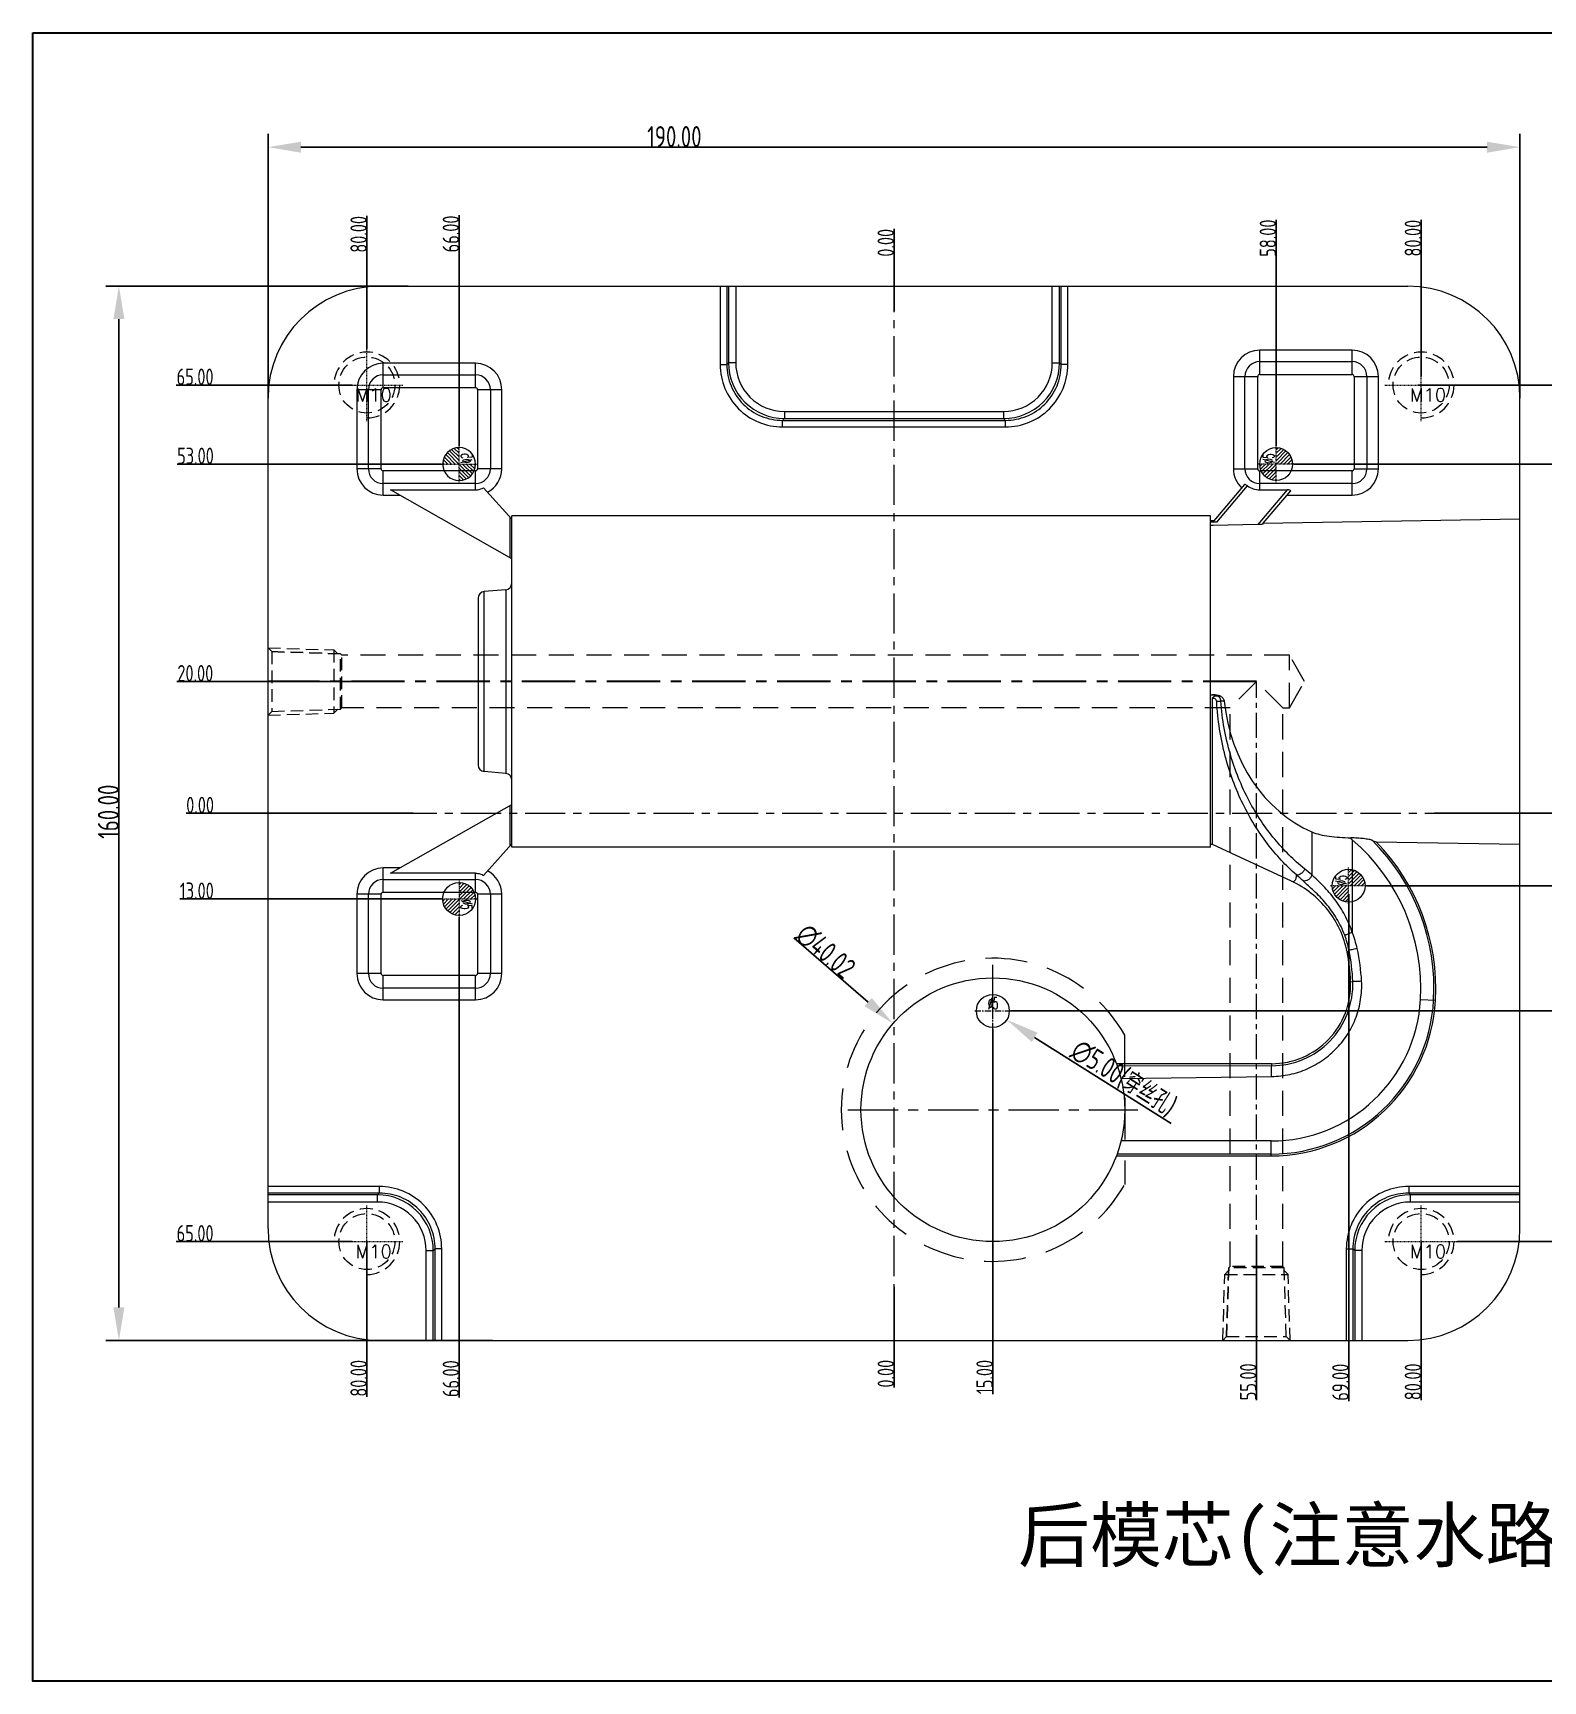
# Model space of a CAD drawing. Header units: millimetres. Extents: x 5647 to 7112, y -2229 to 2511.
# Drawn here: x 6209.7 to 6438.9, y 469.1 to 719.3 of the extents above; entities that cross this region are included whole.
import ezdxf

# ---------------------------------------------------------------- set-up
doc = ezdxf.new("R2010")
doc.units = ezdxf.units.MM
doc.header["$PDSIZE"] = -5
doc.linetypes.add('CENTER', pattern=[0.6, 0.375, -0.075, 0.075, -0.075])
doc.linetypes.add('HIDDEN', pattern=[9.525, 6.35, -3.175])
doc.layers.get('0').update_dxf_attribs({"lineweight": 5})
doc.layers.get('Defpoints').update_dxf_attribs({"lineweight": 5})
for name, color, linetype, lineweight in [('cool', 153, 'HIDDEN', 9), ('DEFAULT_2', 8, 'HIDDEN', 18), ('dim', 82, 'Continuous', 9), ('epin', 13, 'Continuous', 9), ('insert', 85, 'Continuous', 20), ('screw', 33, 'Continuous', 13), ('粗实线', 7, 'Continuous', 30)]:
    doc.layers.add(name, color=color, linetype=linetype, lineweight=lineweight)
doc.styles.add('A100', font='ARIAL.TTF')
doc.styles.add('TXT', font='txt.shx', dxfattribs={"bigfont": 'gbcbig.shx'})
doc.styles.add('TXT05', font='txt.shx', dxfattribs={"width": 0.5, "bigfont": 'gbcbig.shx'})
doc.styles.add('标注', font='isocp.shx', dxfattribs={"width": 0.8, "bigfont": 'hztxt.shx'})
doc.dimstyles.new('副本 a4', dxfattribs={"dimtxt": 3.2, "dimasz": 5, "dimexe": 2, "dimexo": 0, "dimgap": 0, "dimtad": 1, "dimzin": 0, "dimdsep": 46, "dimtxsty": '标注', "dimcen": 0, "dimdle": 3, "dimclrd": 4, "dimclre": 4, "dimclrt": 6, "dimazin": 0, "dimtfac": 1, "dimtofl": 0, "dimtmove": 0, "dimatfit": 3, "dimfxl": 0, "dimtolj": 1, "dimarcsym": 0})

# ---------------------------------------------------------------- blocks, each defined once
blk = doc.blocks.new('*D138')
at = {"layer": 'Defpoints', "color": 0}
for p in [(6340.27, 568.91), (6370.55, 542.74)]:
    blk.add_point(p, dxfattribs=at)
at = {"layer": '粗实线', "color": 4, "lineweight": -2}
blk.add_line((6325.22, 581.91), (6336.48, 572.18), dxfattribs=at)
at = {"layer": '粗实线', "color": 4}
blk.add_solid([(6337.03, 572.81), (6335.94, 571.55), (6340.27, 568.91)], dxfattribs=at)
at = {"layer": '粗实线', "color": 6, "insert": (6330.01, 579.89), "char_height": 3.2, "attachment_point": 5, "rotation": 319.1688, "style": '标注'}
blk.add_mtext('\\A1;∅40.02', dxfattribs=at)
blk = doc.blocks.new('screw_m10_g')
at = {"layer": 'screw', "color": 1, "linetype": 'CENTER', "ltscale": 0.310989}
for p, q in [((0, -5.5), (0, 5.5)), ((-5.5, 0), (5.5, 0))]:
    blk.add_line(p, q, dxfattribs=at)
at = {"layer": 'screw', "linetype": 'HIDDEN', "ltscale": 0.310989}
blk.add_circle((0, 0), 4.25, dxfattribs=at)
at = {"layer": 'screw', "color": 92, "linetype": 'HIDDEN', "ltscale": 0.310989}
blk.add_arc((0, 0), 5, 270, 180, dxfattribs=at)
at = {"layer": 'screw', "color": 6, "style": 'TXT'}
blk.add_text('M10', height=2, dxfattribs=at).set_placement((-1.7, -2.5))
blk = doc.blocks.new('epin_ejp_5')
at = {"layer": 'epin'}
h = blk.add_hatch(dxfattribs=at)
h.set_pattern_fill('_ANSI31', color=123, scale=0.125, angle=90, style=0)
h.set_pattern_definition([(135, (-1062.761, -302.86763), (-0.280633, -0.280633), [])])
h.paths.add_polyline_path([(0, 2.5, 0.414214), (-2.5, 0), (0, 0)])
h.paths.add_polyline_path([(2.5, 0), (0, 0), (0, -2.5, 0.414214)])
at = {"layer": 'epin', "color": 1, "linetype": 'CENTER', "ltscale": 0.1}
for p, q in [((0, -2.75), (0, 2.75)), ((-2.75, 0), (2.75, 0))]:
    blk.add_line(p, q, dxfattribs=at)
at = {"layer": 'epin'}
blk.add_circle((0, 0), 2.5, dxfattribs=at)
at = {"layer": 'epin', "color": 6, "style": 'TXT05', "width": 0.5}
blk.add_text('%%c5', height=1.75, dxfattribs=at).set_placement((0.1, 0.25))
blk = doc.blocks.new('cool_jt_f11')
at = {"layer": 'cool', "ltscale": 0.3}
for p, q in [((0, 5.11), (0.58, 4.53)), ((0, 5.11), (10, 4.8)), ((0.58, 4.53), (0.58, -4.53)), ((11, 4.21), (0.58, 4.53)), ((0.58, 4.53), (11, 4.21)), ((10, 4.8), (10.58, 4.22)), ((10, 4.8), (10, -4.8)), ((11.21, 4), (11, 4.21)), ((11, -4.21), (11, 4.21)), ((11.21, -4), (11.21, 4)), ((0.58, -4.53), (0, -5.11)), ((0, -5.11), (10, -4.8)), ((0.58, -4.53), (11, -4.21)), ((10, -4.8), (10.58, -4.22)), ((11, -4.21), (11.21, -4))]:
    blk.add_line(p, q, dxfattribs=at)
blk = doc.blocks.new('01')
at = {"color": 1, "linetype": 'CENTER', "ltscale": 21.544788}
blk.add_line((6395.41, 620.83), (6245.41, 620.83), dxfattribs=at)
at = {"layer": 'cool', "ltscale": 0.6}
for p, q in [((6400.41, 624.83), (6256.62, 624.83)), ((6400.41, 616.83), (6400.41, 624.83)), ((6402.72, 620.83), (6400.41, 624.83)), ((6395.41, 620.83), (6391.41, 616.83)), ((6399.41, 616.83), (6395.41, 620.83)), ((6400.41, 616.83), (6402.72, 620.83)), ((6391.41, 616.83), (6256.62, 616.83)), ((6391.41, 532.04), (6391.41, 616.83)), ((6399.41, 532.04), (6399.41, 616.83)), ((6399.41, 616.83), (6400.41, 616.83))]:
    blk.add_line(p, q, dxfattribs=at)
at = {"layer": 'cool', "color": 1, "linetype": 'CENTER', "ltscale": 10.16}
blk.add_line((6395.41, 520.83), (6395.41, 620.83), dxfattribs=at)
at = {"layer": 'cool', "ltscale": 0.6}
blk.add_blockref('cool_jt_f11', (6245.41, 620.83), dxfattribs=at)
at = {"layer": 'cool', "ltscale": 0.6, "rotation": 90}
blk.add_blockref('cool_jt_f11', (6395.41, 520.83), dxfattribs=at)
blk = doc.blocks.new('csk_5')
at = {"layer": 'insert', "color": 1, "linetype": 'CENTER', "ltscale": 2.54}
for p, q in [((0, -2.75), (0, 2.75)), ((-2.75, 0), (2.75, 0))]:
    blk.add_line(p, q, dxfattribs=at)
at = {"layer": 'insert'}
blk.add_circle((0, 0), 2.5, dxfattribs=at)
at = {"layer": 'insert', "color": 6, "style": 'TXT05', "width": 0.5}
blk.add_text('%%c5', height=1.8, dxfattribs=at).set_placement((-0.75, 0.25))
blk = doc.blocks.new('*D149')
at = {"layer": 'Defpoints', "color": 0}
for p in [(6353.29, 572.16), (6357.52, 569.49)]:
    blk.add_point(p, dxfattribs=at)
at = {"layer": '粗实线', "color": 4, "lineweight": -2}
blk.add_line((6382.48, 553.75), (6361.75, 566.82), dxfattribs=at)
at = {"layer": '粗实线', "color": 4}
blk.add_solid([(6362.2, 567.53), (6361.31, 566.12), (6357.52, 569.49)], dxfattribs=at)
at = {"layer": '粗实线', "color": 6, "insert": (6375.24, 560.55), "char_height": 3.2, "attachment_point": 5, "rotation": 327.7585, "style": '标注'}
blk.add_mtext('\\A1;∅5.00(穿丝孔)', dxfattribs=at)
blk = doc.blocks.new('*D168')
at = {"layer": 'Defpoints', "color": 0}
for p in [(6340.41, 685.32), (6340.41, 677.02), (6340.41, 600.83)]:
    blk.add_point(p, dxfattribs=at)
at = {"layer": 'dim', "color": 4, "lineweight": -2}
blk.add_line((6340.41, 677.02), (6340.41, 689.53), dxfattribs=at)
at = {"layer": 'dim', "color": 6, "insert": (6339.16, 687.42), "char_height": 2.5, "attachment_point": 5, "rotation": 90, "style": '标注'}
blk.add_mtext('\\A1;0.00', dxfattribs=at)
blk = doc.blocks.new('*D169')
at = {"layer": 'Defpoints', "color": 0}
for p in [(6398.4, 685.32), (6398.4, 656.58), (6340.41, 600.83)]:
    blk.add_point(p, dxfattribs=at)
at = {"layer": 'dim', "color": 4, "lineweight": -2}
blk.add_line((6398.4, 656.58), (6398.4, 690.92), dxfattribs=at)
at = {"layer": 'dim', "color": 6, "insert": (6397.15, 688.12), "char_height": 2.5, "attachment_point": 5, "rotation": 90, "style": '标注'}
blk.add_mtext('\\A1;58.00', dxfattribs=at)
blk = doc.blocks.new('*D170')
at = {"layer": 'Defpoints', "color": 0}
for p in [(6420.41, 685.32), (6420.41, 667.19), (6340.41, 600.83)]:
    blk.add_point(p, dxfattribs=at)
at = {"layer": 'dim', "color": 4, "lineweight": -2}
blk.add_line((6420.41, 667.19), (6420.41, 690.92), dxfattribs=at)
at = {"layer": 'dim', "color": 6, "insert": (6419.16, 688.12), "char_height": 2.5, "attachment_point": 5, "rotation": 90, "style": '标注'}
blk.add_mtext('\\A1;80.00', dxfattribs=at)
blk = doc.blocks.new('*D171')
at = {"layer": 'Defpoints', "color": 0}
for p in [(6340.41, 600.83), (6422.38, 600.83), (6440.52, 600.83)]:
    blk.add_point(p, dxfattribs=at)
at = {"layer": 'dim', "color": 4, "lineweight": -2}
blk.add_line((6422.38, 600.83), (6444.72, 600.83), dxfattribs=at)
at = {"layer": 'dim', "color": 6, "insert": (6442.62, 602.08), "char_height": 2.5, "attachment_point": 5, "style": '标注'}
blk.add_mtext('\\A1;0.00', dxfattribs=at)
blk = doc.blocks.new('*D172')
at = {"layer": 'Defpoints', "color": 0}
for p in [(6401.15, 653.83), (6440.52, 653.83), (6340.41, 600.83)]:
    blk.add_point(p, dxfattribs=at)
at = {"layer": 'dim', "color": 4, "lineweight": -2}
blk.add_line((6401.15, 653.83), (6446.12, 653.83), dxfattribs=at)
at = {"layer": 'dim', "color": 6, "insert": (6443.32, 655.08), "char_height": 2.5, "attachment_point": 5, "style": '标注'}
blk.add_mtext('\\A1;53.00', dxfattribs=at)
blk = doc.blocks.new('*D173')
at = {"layer": 'Defpoints', "color": 0}
for p in [(6419.89, 665.83), (6440.52, 665.83), (6340.41, 600.83)]:
    blk.add_point(p, dxfattribs=at)
at = {"layer": 'dim', "color": 4, "lineweight": -2}
blk.add_line((6419.89, 665.83), (6446.24, 665.83), dxfattribs=at)
at = {"layer": 'dim', "color": 6, "insert": (6443.38, 667.08), "char_height": 2.5, "attachment_point": 5, "style": '标注'}
blk.add_mtext('\\A1;65.00', dxfattribs=at)
blk = doc.blocks.new('*D174')
at = {"layer": 'Defpoints', "color": 0}
for p in [(6340.41, 600.83), (6412.16, 589.83), (6440.52, 589.83)]:
    blk.add_point(p, dxfattribs=at)
at = {"layer": 'dim', "color": 4, "lineweight": -2}
blk.add_line((6412.16, 589.83), (6445.32, 589.83), dxfattribs=at)
at = {"layer": 'dim', "color": 6, "insert": (6442.92, 591.08), "char_height": 2.5, "attachment_point": 5, "style": '标注'}
blk.add_mtext('\\A1;11.00', dxfattribs=at)
blk = doc.blocks.new('*D175')
at = {"layer": 'Defpoints', "color": 0}
for p in [(6340.41, 600.83), (6409.41, 588.55), (6409.41, 517.34)]:
    blk.add_point(p, dxfattribs=at)
at = {"layer": 'dim', "color": 4, "lineweight": -2}
blk.add_line((6409.41, 588.55), (6409.41, 511.62), dxfattribs=at)
at = {"layer": 'dim', "color": 6, "insert": (6408.16, 514.48), "char_height": 2.5, "attachment_point": 5, "rotation": 90, "style": '标注'}
blk.add_mtext('\\A1;69.00', dxfattribs=at)
blk = doc.blocks.new('*D176')
at = {"layer": 'Defpoints', "color": 0}
for p in [(6340.41, 600.83), (6395.41, 536.78), (6395.41, 517.34)]:
    blk.add_point(p, dxfattribs=at)
at = {"layer": 'dim', "color": 4, "lineweight": -2}
blk.add_line((6395.41, 536.78), (6395.41, 511.74), dxfattribs=at)
at = {"layer": 'dim', "color": 6, "insert": (6394.16, 514.54), "char_height": 2.5, "attachment_point": 5, "rotation": 90, "style": '标注'}
blk.add_mtext('\\A1;55.00', dxfattribs=at)
blk = doc.blocks.new('*D177')
at = {"layer": 'Defpoints', "color": 0}
for p in [(6340.41, 600.83), (6420.41, 535.83), (6420.41, 517.34)]:
    blk.add_point(p, dxfattribs=at)
at = {"layer": 'dim', "color": 4, "lineweight": -2}
blk.add_line((6420.41, 535.83), (6420.41, 511.74), dxfattribs=at)
at = {"layer": 'dim', "color": 6, "insert": (6419.16, 514.54), "char_height": 2.5, "attachment_point": 5, "rotation": 90, "style": '标注'}
blk.add_mtext('\\A1;80.00', dxfattribs=at)
blk = doc.blocks.new('*D178')
at = {"layer": 'Defpoints', "color": 0}
for p in [(6340.41, 600.83), (6425.91, 535.83), (6441.48, 535.83)]:
    blk.add_point(p, dxfattribs=at)
at = {"layer": 'dim', "color": 4, "lineweight": -2}
blk.add_line((6425.91, 535.83), (6447.2, 535.83), dxfattribs=at)
at = {"layer": 'dim', "color": 6, "insert": (6444.34, 537.08), "char_height": 2.5, "attachment_point": 5, "style": '标注'}
blk.add_mtext('\\A1;65.00', dxfattribs=at)
blk = doc.blocks.new('*D179')
at = {"layer": 'Defpoints', "color": 0}
for p in [(6340.41, 600.83), (6358.16, 570.83), (6441.48, 570.83)]:
    blk.add_point(p, dxfattribs=at)
at = {"layer": 'dim', "color": 4, "lineweight": -2}
blk.add_line((6358.16, 570.83), (6447.08, 570.83), dxfattribs=at)
at = {"layer": 'dim', "color": 6, "insert": (6444.28, 572.08), "char_height": 2.5, "attachment_point": 5, "style": '标注'}
blk.add_mtext('\\A1;30.00', dxfattribs=at)
blk = doc.blocks.new('*D180')
at = {"layer": 'Defpoints', "color": 0}
for p in [(6340.41, 600.83), (6355.41, 568.08), (6355.41, 517.87)]:
    blk.add_point(p, dxfattribs=at)
at = {"layer": 'dim', "color": 4, "lineweight": -2}
blk.add_line((6355.41, 568.08), (6355.41, 512.67), dxfattribs=at)
at = {"layer": 'dim', "color": 6, "insert": (6354.16, 515.27), "char_height": 2.5, "attachment_point": 5, "rotation": 90, "style": '标注'}
blk.add_mtext('\\A1;15.00', dxfattribs=at)
blk = doc.blocks.new('*D181')
at = {"layer": 'Defpoints', "color": 0}
for p in [(6340.41, 600.83), (6340.41, 528.98), (6340.41, 517.87)]:
    blk.add_point(p, dxfattribs=at)
at = {"layer": 'dim', "color": 4, "lineweight": -2}
blk.add_line((6340.41, 528.98), (6340.41, 513.66), dxfattribs=at)
at = {"layer": 'dim', "color": 6, "insert": (6339.16, 515.77), "char_height": 2.5, "attachment_point": 5, "rotation": 90, "style": '标注'}
blk.add_mtext('\\A1;0.00', dxfattribs=at)
blk = doc.blocks.new('*D182')
at = {"layer": 'Defpoints', "color": 0}
for p in [(6340.41, 600.83), (6274.41, 585.07), (6274.41, 517.87)]:
    blk.add_point(p, dxfattribs=at)
at = {"layer": 'dim', "color": 4, "lineweight": -2}
blk.add_line((6274.41, 585.07), (6274.41, 512.15), dxfattribs=at)
at = {"layer": 'dim', "color": 6, "insert": (6273.16, 515.01), "char_height": 2.5, "attachment_point": 5, "rotation": 90, "style": '标注'}
blk.add_mtext('\\A1;66.00', dxfattribs=at)
blk = doc.blocks.new('*D183')
at = {"layer": 'Defpoints', "color": 0}
for p in [(6340.41, 600.83), (6260.41, 535.83), (6260.41, 517.87)]:
    blk.add_point(p, dxfattribs=at)
at = {"layer": 'dim', "color": 4, "lineweight": -2}
blk.add_line((6260.41, 535.83), (6260.41, 512.27), dxfattribs=at)
at = {"layer": 'dim', "color": 6, "insert": (6259.16, 515.07), "char_height": 2.5, "attachment_point": 5, "rotation": 90, "style": '标注'}
blk.add_mtext('\\A1;80.00', dxfattribs=at)
blk = doc.blocks.new('*D184')
at = {"layer": 'Defpoints', "color": 0}
for p in [(6340.41, 600.83), (6237.2, 535.83), (6258.17, 535.83)]:
    blk.add_point(p, dxfattribs=at)
at = {"layer": 'dim', "color": 4, "lineweight": -2}
blk.add_line((6258.17, 535.83), (6231.48, 535.83), dxfattribs=at)
at = {"layer": 'dim', "color": 6, "insert": (6234.34, 537.08), "char_height": 2.5, "attachment_point": 5, "style": '标注'}
blk.add_mtext('\\A1;65.00', dxfattribs=at)
blk = doc.blocks.new('*D185')
at = {"layer": 'Defpoints', "color": 0}
for p in [(6340.41, 600.83), (6237.2, 587.82), (6271.66, 587.82)]:
    blk.add_point(p, dxfattribs=at)
at = {"layer": 'dim', "color": 4, "lineweight": -2}
blk.add_line((6271.66, 587.82), (6232, 587.82), dxfattribs=at)
at = {"layer": 'dim', "color": 6, "insert": (6234.6, 589.07), "char_height": 2.5, "attachment_point": 5, "style": '标注'}
blk.add_mtext('\\A1;13.00', dxfattribs=at)
blk = doc.blocks.new('*D186')
at = {"layer": 'Defpoints', "color": 0}
for p in [(6237.2, 600.83), (6267.43, 600.83), (6340.41, 600.83)]:
    blk.add_point(p, dxfattribs=at)
at = {"layer": 'dim', "color": 4, "lineweight": -2}
blk.add_line((6267.43, 600.83), (6233, 600.83), dxfattribs=at)
at = {"layer": 'dim', "color": 6, "insert": (6235.1, 602.08), "char_height": 2.5, "attachment_point": 5, "style": '标注'}
blk.add_mtext('\\A1;0.00', dxfattribs=at)
blk = doc.blocks.new('*D187')
at = {"layer": 'Defpoints', "color": 0}
for p in [(6237.2, 620.83), (6264.96, 620.83), (6340.41, 600.83)]:
    blk.add_point(p, dxfattribs=at)
at = {"layer": 'dim', "color": 4, "lineweight": -2}
blk.add_line((6264.96, 620.83), (6231.55, 620.83), dxfattribs=at)
at = {"layer": 'dim', "color": 6, "insert": (6234.37, 622.08), "char_height": 2.5, "attachment_point": 5, "style": '标注'}
blk.add_mtext('\\A1;20.00', dxfattribs=at)
blk = doc.blocks.new('*D188')
at = {"layer": 'Defpoints', "color": 0}
for p in [(6237.2, 653.83), (6271.66, 653.83), (6340.41, 600.83)]:
    blk.add_point(p, dxfattribs=at)
at = {"layer": 'dim', "color": 4, "lineweight": -2}
blk.add_line((6271.66, 653.83), (6231.6, 653.83), dxfattribs=at)
at = {"layer": 'dim', "color": 6, "insert": (6234.4, 655.08), "char_height": 2.5, "attachment_point": 5, "style": '标注'}
blk.add_mtext('\\A1;53.00', dxfattribs=at)
blk = doc.blocks.new('*D189')
at = {"layer": 'Defpoints', "color": 0}
for p in [(6237.2, 665.83), (6258.17, 665.83), (6340.41, 600.83)]:
    blk.add_point(p, dxfattribs=at)
at = {"layer": 'dim', "color": 4, "lineweight": -2}
blk.add_line((6258.17, 665.83), (6231.48, 665.83), dxfattribs=at)
at = {"layer": 'dim', "color": 6, "insert": (6234.34, 667.08), "char_height": 2.5, "attachment_point": 5, "style": '标注'}
blk.add_mtext('\\A1;65.00', dxfattribs=at)
blk = doc.blocks.new('*D190')
at = {"layer": 'Defpoints', "color": 0}
for p in [(6260.41, 685.9), (6260.41, 671.33), (6340.41, 600.83)]:
    blk.add_point(p, dxfattribs=at)
at = {"layer": 'dim', "color": 4, "lineweight": -2}
blk.add_line((6260.41, 671.33), (6260.41, 691.5), dxfattribs=at)
at = {"layer": 'dim', "color": 6, "insert": (6259.16, 688.7), "char_height": 2.5, "attachment_point": 5, "rotation": 90, "style": '标注'}
blk.add_mtext('\\A1;80.00', dxfattribs=at)
blk = doc.blocks.new('*D191')
at = {"layer": 'Defpoints', "color": 0}
for p in [(6274.41, 685.9), (6274.41, 656.58), (6340.41, 600.83)]:
    blk.add_point(p, dxfattribs=at)
at = {"layer": 'dim', "color": 4, "lineweight": -2}
blk.add_line((6274.41, 656.58), (6274.41, 691.62), dxfattribs=at)
at = {"layer": 'dim', "color": 6, "insert": (6273.16, 688.76), "char_height": 2.5, "attachment_point": 5, "rotation": 90, "style": '标注'}
blk.add_mtext('\\A1;66.00', dxfattribs=at)
blk = doc.blocks.new('*D192')
at = {"layer": 'Defpoints', "color": 0}
for p in [(6245.41, 701.93), (6245.41, 663.83), (6435.41, 663.83)]:
    blk.add_point(p, dxfattribs=at)
at = {"layer": '粗实线', "color": 4, "lineweight": -2}
for p, q in [((6245.41, 663.83), (6245.41, 703.93)), ((6435.41, 663.83), (6435.41, 703.93)), ((6430.41, 701.93), (6250.41, 701.93))]:
    blk.add_line(p, q, dxfattribs=at)
at = {"layer": '粗实线', "color": 4}
for points in [[(6250.41, 702.76), (6250.41, 701.09), (6245.41, 701.93)], [(6430.41, 702.76), (6430.41, 701.09), (6435.41, 701.93)]]:
    blk.add_solid(points, dxfattribs=at)
at = {"layer": '粗实线', "color": 6, "insert": (6307.08, 703.53), "char_height": 3.2, "attachment_point": 5, "style": '标注'}
blk.add_mtext('\\A1;190.00', dxfattribs=at)
blk = doc.blocks.new('*D193')
at = {"layer": 'Defpoints', "color": 0}
for p in [(6266.7, 680.83), (6222.78, 520.83), (6279.45, 520.83)]:
    blk.add_point(p, dxfattribs=at)
at = {"layer": '粗实线', "color": 4, "lineweight": -2}
for p, q in [((6266.7, 680.83), (6220.78, 680.83)), ((6222.78, 675.83), (6222.78, 525.83)), ((6279.45, 520.83), (6220.78, 520.83))]:
    blk.add_line(p, q, dxfattribs=at)
at = {"layer": '粗实线', "color": 4}
for points in [[(6221.94, 675.83), (6223.61, 675.83), (6222.78, 680.83)], [(6221.94, 525.83), (6223.61, 525.83), (6222.78, 520.83)]]:
    blk.add_solid(points, dxfattribs=at)
at = {"layer": '粗实线', "color": 6, "insert": (6221.18, 601.07), "char_height": 3.2, "attachment_point": 5, "rotation": 90, "style": '标注'}
blk.add_mtext('\\A1;160.00', dxfattribs=at)

msp = doc.modelspace()

# ---------------------------------------------------------------- linework, layer by layer
at = {"color": 7, "linetype": 'Continuous'}
for p, q in [((6262.40782, 680.82606), (6418.40782, 680.82606)), ((6314.03494, 680.82606), (6314.03494, 668.93614)), ((6315.03114, 680.82606), (6315.03114, 668.93614)), ((6315.30156, 680.82606), (6315.30156, 669.20656)), ((6316.38872, 680.82606), (6316.38872, 669.20656)), ((6364.42692, 669.20656), (6364.42692, 680.82606)), ((6365.51407, 669.20656), (6365.51407, 680.82606)), ((6365.7845, 668.93614), (6365.7845, 680.82606)), ((6366.78069, 668.93614), (6366.78069, 680.82606)), ((6395.92157, 667.44434), (6395.92157, 671.12258)), ((6409.92157, 671.12258), (6395.92157, 671.12258)), ((6409.92157, 667.44434), (6409.92157, 671.12258)), ((6262.89407, 665.44434), (6262.89407, 669.12258)), ((6276.89407, 669.12258), (6262.89407, 669.12258)), ((6276.89407, 665.44434), (6276.89407, 669.12258)), ((6314.03494, 668.93614), (6315.03114, 668.93614)), ((6315.30156, 669.20656), (6315.03114, 668.93614)), ((6316.38872, 669.20656), (6315.30156, 669.20656)), ((6364.42692, 669.20656), (6365.51407, 669.20656)), ((6365.51407, 669.20656), (6365.7845, 668.93614)), ((6366.78069, 668.93614), (6365.7845, 668.93614)), ((6395.92157, 669.37619), (6409.92157, 669.37619)), ((6262.89407, 667.37619), (6276.89407, 667.37619)), ((6262.89407, 665.44434), (6276.89407, 665.44434)), ((6391.92157, 667.12258), (6391.92157, 653.12258)), ((6391.92157, 667.12258), (6395.59981, 667.12258)), ((6393.66796, 653.12258), (6393.66796, 667.12258)), ((6395.59981, 653.12258), (6395.59981, 667.12258)), ((6395.92157, 667.44434), (6409.92157, 667.44434)), ((6410.24332, 667.12258), (6410.24332, 653.12258)), ((6410.24332, 667.12258), (6413.92157, 667.12258)), ((6412.17517, 667.12258), (6412.17517, 653.12258)), ((6413.92157, 653.12258), (6413.92157, 667.12258)), ((6245.40782, 537.82606), (6245.40782, 663.82606)), ((6258.89407, 665.12258), (6258.89407, 653.12258)), ((6262.57231, 665.12258), (6258.89407, 665.12258)), ((6260.64046, 653.12258), (6260.64046, 665.12258)), ((6262.57231, 653.12258), (6262.57231, 665.12258)), ((6277.21582, 665.12258), (6277.21582, 653.12258)), ((6280.89407, 665.12258), (6277.21582, 665.12258)), ((6279.14767, 665.12258), (6279.14767, 653.12258)), ((6280.89407, 653.12258), (6280.89407, 665.12258)), ((6435.40782, 537.82606), (6435.40782, 663.82606)), ((6323.76922, 660.73891), (6323.49879, 660.46848)), ((6323.49879, 659.47229), (6323.49879, 660.46848)), ((6323.49879, 660.46848), (6357.31684, 660.46848)), ((6323.76922, 661.82606), (6323.76922, 660.73891)), ((6323.76922, 661.82606), (6357.04642, 661.82606)), ((6323.76922, 660.73891), (6357.04642, 660.73891)), ((6357.04642, 661.82606), (6357.04642, 660.73891)), ((6357.04642, 660.73891), (6357.31684, 660.46848)), ((6357.31684, 659.47229), (6357.31684, 660.46848)), ((6323.49879, 659.47229), (6357.31684, 659.47229)), ((6262.57231, 653.12258), (6258.89407, 653.12258)), ((6280.89407, 653.12258), (6277.21582, 653.12258)), ((6391.92157, 653.12258), (6395.59981, 653.12258)), ((6410.24332, 653.12258), (6413.92157, 653.12258)), ((6262.89407, 649.12258), (6262.89407, 652.80083)), ((6276.89407, 652.80083), (6262.89407, 652.80083)), ((6276.89407, 650.86898), (6262.89407, 650.86898)), ((6276.89407, 649.92643), (6276.89407, 652.80083)), ((6393.58131, 650.75342), (6388.9215, 645.20008)), ((6389.4187, 645.01475), (6394.04874, 650.53262)), ((6395.92157, 649.92643), (6395.92157, 652.80083)), ((6409.92157, 652.80083), (6395.92157, 652.80083)), ((6409.92157, 650.86898), (6395.92157, 650.86898)), ((6409.92157, 649.12258), (6409.92157, 652.80083)), ((6262.89407, 649.12258), (6265.41854, 649.12258)), ((6282.39407, 639.47251), (6264.00449, 649.92643)), ((6264.00449, 649.92643), (6276.89407, 649.92643)), ((6282.39407, 645.4731), (6278.12017, 650.24166)), ((6400.06713, 649.92643), (6395.62931, 644.63765)), ((6395.92157, 649.92643), (6400.06713, 649.92643)), ((6396.45202, 644.84025), (6400.60741, 649.79246)), ((6400.04532, 649.12258), (6409.92157, 649.12258)), ((6282.09407, 645.80783), (6282.09407, 639.64305)), ((6282.39407, 595.70106), (6282.39407, 645.95106)), ((6388.42157, 645.95106), (6282.39407, 645.95106)), ((6388.42157, 645.20008), (6388.42157, 645.95106)), ((6396.45202, 644.84025), (6435.40782, 645.52022)), ((6388.9215, 645.20008), (6388.42157, 645.20008)), ((6388.42157, 595.70106), (6388.42157, 645.11765)), ((6388.81364, 645.01475), (6388.42157, 645.01475)), ((6388.82338, 644.51791), (6388.42157, 644.51084)), ((6388.87362, 645.14301), (6388.81364, 645.07153)), ((6395.62931, 644.63765), (6388.82338, 644.51791)), ((6389.4187, 645.01475), (6388.9215, 645.01475)), ((6277.29407, 633.48362), (6277.29407, 608.16851)), ((6281.48122, 634.76628), (6278.20691, 634.47981)), ((6278.20691, 607.17232), (6278.20691, 634.47981)), ((6281.48122, 634.76628), (6281.48122, 606.88585)), ((6388.42157, 618.82606), (6389.1455, 618.82606)), ((6388.74374, 596.11216), (6388.74373, 618.24253)), ((6390.51895, 617.82606), (6390.01346, 617.82606)), ((6281.48122, 606.88585), (6278.20691, 607.17232)), ((6264.00449, 591.7257), (6282.39407, 602.17962)), ((6282.09407, 602.00908), (6282.09407, 595.8443)), ((6403.83041, 597.99758), (6403.83041, 591.46534)), ((6278.12017, 591.41046), (6282.39407, 596.17902)), ((6388.42157, 595.70106), (6282.39407, 595.70106)), ((6388.74374, 596.11216), (6388.42157, 596.11216)), ((6400.7305, 590.52265), (6388.74374, 596.11216)), ((6409.95876, 596.80171), (6409.95876, 582.74926)), ((6413.58048, 596.5129), (6435.40782, 596.1319)), ((6262.89407, 588.8513), (6262.89407, 592.52954)), ((6265.41854, 592.52954), (6262.89407, 592.52954)), ((6262.89407, 590.78315), (6276.89407, 590.78315)), ((6276.89407, 591.7257), (6264.00449, 591.7257)), ((6276.89407, 588.8513), (6276.89407, 591.7257)), ((6258.89407, 588.52954), (6258.89407, 576.52954)), ((6262.57231, 588.52954), (6258.89407, 588.52954)), ((6260.64046, 576.52954), (6260.64046, 588.52954)), ((6262.57231, 576.52954), (6262.57231, 588.52954)), ((6262.89407, 588.8513), (6276.89407, 588.8513)), ((6277.21582, 588.52954), (6277.21582, 576.52954)), ((6280.89407, 588.52954), (6277.21582, 588.52954)), ((6279.14767, 588.52954), (6279.14767, 576.52954)), ((6280.89407, 576.52954), (6280.89407, 588.52954)), ((6262.57231, 576.52954), (6258.89407, 576.52954)), ((6262.89407, 572.52954), (6262.89407, 576.20779)), ((6276.89407, 576.20779), (6262.89407, 576.20779)), ((6276.89407, 572.52954), (6276.89407, 576.20779)), ((6280.89407, 576.52954), (6277.21582, 576.52954)), ((6276.89407, 574.27594), (6262.89407, 574.27594)), ((6409.70464, 575.27106), (6410.03476, 575.28331)), ((6262.89407, 572.52954), (6276.89407, 572.52954)), ((6420.31754, 572.57506), (6422.5842, 572.45012)), ((6397.7129, 562.82606), (6374.15349, 562.82606)), ((6397.7129, 562.82606), (6397.7129, 562.5199)), ((6374.25484, 562.54842), (6397.7129, 562.5199)), ((6374.84894, 560.56346), (6397.7129, 560.8824)), ((6397.6221, 551.09617), (6374.85076, 551.09617)), ((6397.6221, 548.82606), (6397.6221, 551.09617)), ((6374.15349, 548.82606), (6397.6221, 548.82606)), ((6397.6221, 549.10378), (6374.25486, 549.10378)), ((6262.29774, 544.17984), (6245.40782, 544.17984)), ((6262.29774, 543.18364), (6245.40782, 543.18364)), ((6262.02732, 542.91322), (6245.40782, 542.91322)), ((6262.02732, 542.91322), (6262.29774, 543.18364)), ((6262.02732, 541.82606), (6262.02732, 542.91322)), ((6262.29774, 544.17984), (6262.29774, 543.18364)), ((6435.40782, 544.17984), (6418.51789, 544.17984)), ((6418.51789, 544.17984), (6418.51789, 543.18364)), ((6435.40782, 543.18364), (6418.51789, 543.18364)), ((6418.78832, 542.91322), (6418.51789, 543.18364)), ((6435.40782, 542.91322), (6418.78832, 542.91322)), ((6418.78832, 541.82606), (6418.78832, 542.91322)), ((6262.02732, 541.82606), (6245.40782, 541.82606)), ((6435.40782, 541.82606), (6418.78832, 541.82606)), ((6269.40782, 520.82606), (6269.40782, 534.44556)), ((6269.40782, 534.44556), (6270.49497, 534.44556)), ((6270.49497, 534.44556), (6270.7654, 534.71599)), ((6270.49497, 520.82606), (6270.49497, 534.44556)), ((6270.7654, 520.82606), (6270.7654, 534.71599)), ((6271.76159, 534.71599), (6270.7654, 534.71599)), ((6271.76159, 520.82606), (6271.76159, 534.71599)), ((6409.05404, 534.71599), (6410.05024, 534.71599)), ((6409.05404, 534.71599), (6409.05404, 520.82606)), ((6410.32066, 534.44556), (6410.05024, 534.71599)), ((6410.05024, 534.71599), (6410.05024, 520.82606)), ((6411.40782, 534.44556), (6410.32066, 534.44556)), ((6410.32066, 534.44556), (6410.32066, 520.82606)), ((6411.40782, 534.44556), (6411.40782, 520.82606)), ((6262.40782, 520.82606), (6418.40782, 520.82606))]:
    msp.add_line(p, q, dxfattribs=at)
at = {"color": 1, "linetype": 'CENTER', "ltscale": 16.256}
for p, q in [((6340.40782, 520.82606), (6340.40782, 680.82606)), ((6245.40782, 600.82606), (6435.40782, 600.82606))]:
    msp.add_line(p, q, dxfattribs=at)
at = {"color": 1, "linetype": 'CENTER', "ltscale": 20.33016}
for p, q in [((6355.40782, 533.81506), (6355.40782, 577.83706)), ((6333.39682, 555.82606), (6377.41882, 555.82606))]:
    msp.add_line(p, q, dxfattribs=at)
at = {"color": 2, "linetype": 'Continuous'}
msp.add_circle((6355.40782, 555.82606), 20.01, dxfattribs=at)
at = {"color": 7, "linetype": 'Continuous'}
for centre, radius, start, end in [((6262.40782, 663.82606), 17, 90, 180), ((6418.40782, 663.82606), 17, 0, 90), ((6395.92157, 667.12258), 4, 90, 180), ((6409.92157, 667.12258), 4, 0, 90), ((6262.89407, 665.12258), 4, 90, 180), ((6276.89407, 665.12258), 4, 0, 90), ((6323.76867, 669.20602), 8.46702, 179.9963233, 270.0036767), ((6323.75916, 669.1965), 7.37033, 179.921807, 270.078193), ((6357.04696, 669.20602), 8.46702, 269.9963233, 0.0036767), ((6357.05648, 669.1965), 7.37033, 269.921807, 0.078193), ((6395.92157, 667.12258), 2.2536, 90, 180), ((6409.92157, 667.12258), 2.2536, 0, 90), ((6262.89407, 665.12258), 2.2536, 90, 180), ((6262.89407, 665.12258), 0.32175, 90, 180), ((6276.89407, 665.12258), 2.2536, 0, 90), ((6276.89407, 665.12258), 0.32175, 0, 90), ((6395.92157, 667.12258), 0.32175, 90, 180), ((6409.92157, 667.12258), 0.32175, 0, 90), ((6262.89407, 653.12258), 4, 180, 270), ((6262.89407, 653.12258), 2.2536, 180, 270), ((6262.89407, 653.12258), 0.32175, 180, 270), ((6276.89407, 653.12258), 2.2536, 270, 0), ((6276.89407, 653.12258), 0.32175, 270, 0), ((6276.89407, 653.12258), 4, 297.2468878, 0), ((6395.92157, 653.12258), 4, 180, 226.1314488), ((6395.92157, 653.12258), 2.2536, 180, 270), ((6395.92157, 653.12258), 0.32175, 180, 270), ((6409.92157, 653.12258), 4, 270, 0), ((6409.92157, 653.12258), 2.2536, 270, 0), ((6409.92157, 653.12258), 0.32175, 270, 0), ((6395.92157, 653.12258), 3.19615, 234.128983, 270.0000075), ((6281.39407, 635.76247), 1, 275, 0), ((6278.29407, 633.48362), 1, 95, 180), ((6278.29407, 608.16851), 1, 180, 265), ((6281.39407, 605.88966), 1, 0, 85), ((6390.63463, 574.21122), 29.72797, 356.8449754, 49.4559733), ((6390.63463, 574.21122), 31.72036, 356.8449754, 45.2324126), ((6390.63463, 574.21122), 31.99808, 356.8449754, 44.1843577), ((6262.89407, 588.52954), 4, 90, 180), ((6262.89407, 588.52954), 2.2536, 90, 180), ((6276.89407, 588.52954), 2.2536, 0, 90), ((6276.89407, 588.52954), 4, 0, 62.7531122), ((6331.52625, 514.11548), 104.29988, 47.1321521, 47.8725754), ((6262.89407, 588.52954), 0.32175, 90, 180), ((6276.89407, 588.52954), 0.32175, 0, 90), ((6394.72264, 577.0308), 15.04826, 11.5338849, 20.5636973), ((6394.71622, 576.78125), 16.36924, 12.3926166, 21.382158), ((6381.1443, 574.21122), 28.58, 2.1252058, 11.3263945), ((6381.09001, 574.24029), 28.96353, 2.0637553, 11.5504064), ((6381.15268, 573.80364), 30.25578, 2.897133, 12.3876247), ((6262.89407, 576.52954), 4, 180, 270), ((6262.89407, 576.52954), 2.2536, 180, 270), ((6262.89407, 576.52954), 0.32175, 180, 270), ((6276.89407, 576.52954), 4, 270, 0), ((6276.89407, 576.52954), 2.2536, 270, 0), ((6276.89407, 576.52954), 0.32175, 270, 0), ((6397.72411, 574.83781), 12.31831, 269.9478466, 2.0725513), ((6397.7129, 574.82606), 12, 270, 2.1252058), ((6397.6221, 573.82606), 22.72989, 270, 356.8449754), ((6397.6221, 573.82606), 24.72228, 270, 356.8449754), ((6397.6221, 573.82606), 25, 270, 356.8449754), ((6262.02786, 534.44611), 8.46702, 359.9963233, 90.0036767), ((6418.78777, 534.44611), 8.46702, 89.9963233, 180.0036767), ((6262.03738, 534.45562), 7.37033, 359.921807, 90.078193), ((6418.77826, 534.45562), 7.37033, 89.921807, 180.078193), ((6262.40782, 537.82606), 17, 180, 270), ((6418.40782, 537.82606), 17, 270, 0)]:
    msp.add_arc(centre, radius, start, end, dxfattribs=at)
for centre, major_axis, ratio, start_param, end_param in [((6399.95471, 649.79246), (0.6623, 0.02368), 0.199102995, -0.177679535, 1.393116792), ((6410.72199, 620.82606), (0, 24.26067), 0.839189648, -4.588414697, -3.48691305)]:
    msp.add_ellipse(centre, major_axis=major_axis, ratio=ratio, start_param=start_param, end_param=end_param, dxfattribs=at)
for points, knots in [([(6314.03494, 668.93614), (6314.03503, 667.70477), (6314.52397, 665.21504), (6316.62837, 662.06573), (6319.77767, 659.96134), (6322.26747, 659.47239), (6323.49879, 659.47229)], [0, 0, 0, 0, 0.250015371, 0.499992791, 0.74999226, 1, 1, 1, 1]), ([(6315.03114, 668.93614), (6315.0302, 667.83406), (6315.46565, 665.60523), (6317.34803, 662.78539), (6320.16787, 660.90302), (6322.39675, 660.46755), (6323.49879, 660.46848)], [0, 0, 0, 0, 0.250013916, 0.499992757, 0.749993702, 1, 1, 1, 1]), ([(6357.31684, 659.47229), (6358.5482, 659.47237), (6361.03794, 659.96132), (6364.18725, 662.06572), (6366.29164, 665.21502), (6366.78059, 667.70481), (6366.78069, 668.93614)], [0, 0, 0, 0, 0.250015371, 0.499992791, 0.74999226, 1, 1, 1, 1]), ([(6357.31684, 660.46848), (6358.41892, 660.46755), (6360.64775, 660.903), (6363.46759, 662.78538), (6365.34996, 665.60521), (6365.78543, 667.83409), (6365.7845, 668.93614)], [0, 0, 0, 0, 0.250013916, 0.499992757, 0.749993702, 1, 1, 1, 1]), ([(6393.58131, 650.75342), (6393.58417, 650.75683), (6393.60172, 650.77072), (6393.62637, 650.76897), (6393.64337, 650.76581)], [0, 0, 0, 0, 0.204770203, 1, 1, 1, 1]), ([(6393.64337, 650.76581), (6393.70566, 650.75423), (6393.84473, 650.67293), (6393.97335, 650.58713), (6394.04874, 650.53262)], [0, 0, 0, 0, 0.405152741, 1, 1, 1, 1]), ([(6276.89407, 649.92643), (6277.00315, 649.92643), (6277.42722, 649.9522), (6277.84592, 650.08563), (6278.12017, 650.24166)], [0, 0, 0, 0, 0.256891466, 1, 1, 1, 1]), ([(6388.90556, 645.04022), (6388.89102, 645.04227), (6388.86384, 645.04757), (6388.83827, 645.05089), (6388.80853, 645.06544), (6388.81364, 645.07153)], [0, 0, 0, 0, 0.44128008, 0.761262224, 1, 1, 1, 1]), ([(6389.4187, 645.01475), (6389.37113, 645.01475), (6389.19993, 645.01697), (6389.02809, 645.02297), (6388.90556, 645.04022)], [0, 0, 0, 0, 0.27765489, 1, 1, 1, 1]), ([(6396.04085, 644.6575), (6396.00849, 644.6548), (6395.8715, 644.64482), (6395.73418, 644.63949), (6395.62931, 644.63765)], [0, 0, 0, 0, 0.236415856, 1, 1, 1, 1]), ([(6396.34089, 644.70781), (6396.3333, 644.69877), (6396.29576, 644.69149), (6396.23404, 644.67763), (6396.14341, 644.6671), (6396.07693, 644.66051), (6396.04085, 644.6575)], [0, 0, 0, 0, 0.115891034, 0.341083828, 0.644581223, 1, 1, 1, 1]), ([(6388.74373, 618.24253), (6388.74374, 618.27453), (6388.76754, 618.40137), (6388.85897, 618.5062), (6388.93729, 618.55967)], [0, 0, 0, 0, 0.252316104, 1, 1, 1, 1]), ([(6389.39039, 617.77515), (6389.38607, 617.85583), (6389.34141, 618.01518), (6389.18364, 618.19882), (6388.96629, 618.29019), (6388.81116, 618.27053), (6388.74373, 618.24254)], [0, 0, 0, 0, 0.262764686, 0.518512687, 0.762568379, 1, 1, 1, 1]), ([(6389.1455, 618.82606), (6389.29931, 618.82606), (6389.6086, 618.78326), (6390.0355, 618.59264), (6390.38116, 618.2751), (6390.5031, 617.97765), (6390.51895, 617.82606)], [0, 0, 0, 0, 0.250753738, 0.501535456, 0.751526478, 1, 1, 1, 1]), ([(6390.01346, 617.82606), (6390.01146, 617.88444), (6389.98676, 618.11229), (6389.89436, 618.33377), (6389.79213, 618.47032)], [0, 0, 0, 0, 0.255068691, 1, 1, 1, 1]), ([(6390.01346, 617.82606), (6389.91833, 617.80925), (6389.71055, 617.78801), (6389.50228, 617.77679), (6389.39039, 617.77515)], [0, 0, 0, 0, 0.463341917, 1, 1, 1, 1]), ([(6401.4887, 591.47), (6399.87544, 592.88484), (6396.78944, 596.21845), (6393.05587, 602.31506), (6390.36256, 609.62916), (6389.53611, 614.99287), (6389.39039, 617.77515)], [0, 0, 0, 0, 0.216944276, 0.455775123, 0.718319287, 1, 1, 1, 1]), ([(6402.72856, 592.37468), (6401.07352, 593.72055), (6397.89432, 596.89889), (6393.99719, 602.77621), (6391.14063, 609.8732), (6390.21225, 615.10782), (6390.01346, 617.82606)], [0, 0, 0, 0, 0.219199588, 0.458408675, 0.719936472, 1, 1, 1, 1]), ([(6403.83041, 597.99758), (6404.21517, 597.83264), (6405.08374, 597.56774), (6406.5017, 597.31877), (6408.07867, 597.16506), (6409.17675, 597.11449), (6409.74029, 597.10119)], [0, 0, 0, 0, 0.20911281, 0.451108206, 0.718420342, 1, 1, 1, 1]), ([(6412.97314, 596.7317), (6412.9112, 596.76397), (6412.73901, 596.80942), (6412.44146, 596.87157), (6412.06644, 596.92868), (6411.48638, 597.00004), (6410.70597, 597.06485), (6410.06738, 597.09347), (6409.74022, 597.10118)], [0, 0, 0, 0, 0.064209441, 0.161730185, 0.280411152, 0.412446449, 0.699147402, 1, 1, 1, 1]), ([(6409.95876, 596.80171), (6409.93732, 596.82431), (6409.89648, 596.87179), (6409.82941, 596.93684), (6409.77317, 597.01319), (6409.75296, 597.07256), (6409.74029, 597.10119)], [0, 0, 0, 0, 0.249730066, 0.501163556, 0.74912085, 1, 1, 1, 1]), ([(6412.97314, 596.7317), (6413.08858, 596.67155), (6413.28265, 596.57856), (6413.4944, 596.5144), (6413.58048, 596.5129)], [0, 0, 0, 0, 0.601913233, 1, 1, 1, 1]), ([(6276.89407, 591.7257), (6277.00315, 591.7257), (6277.42722, 591.69993), (6277.84592, 591.5665), (6278.12017, 591.41046)], [0, 0, 0, 0, 0.256891745, 1, 1, 1, 1]), ([(6409.1677, 579.82427), (6408.93685, 580.97675), (6408.1993, 583.2359), (6406.33457, 586.26547), (6403.81889, 588.78042), (6401.79581, 590.02589), (6400.7305, 590.52265)], [0, 0, 0, 0, 0.250002513, 0.499990029, 0.749982893, 1, 1, 1, 1]), ([(6400.73056, 590.52261), (6400.81959, 590.4811), (6400.96912, 590.44201), (6401.15303, 590.50654), (6401.26738, 590.60467), (6401.36127, 590.75043), (6401.46721, 591.0375), (6401.48929, 591.28953), (6401.4887, 591.47)], [0, 0, 0, 0, 0.19865548, 0.28795595, 0.384498665, 0.497879727, 0.635019082, 1, 1, 1, 1]), ([(6402.72856, 592.37468), (6402.68221, 592.23671), (6402.53812, 591.97278), (6402.15952, 591.58624), (6401.7337, 591.42084), (6401.4887, 591.47)], [0, 0, 0, 0, 0.267763869, 0.540293118, 1, 1, 1, 1]), ([(6403.83041, 591.46534), (6403.77879, 591.31716), (6403.61723, 591.03543), (6403.20396, 590.63541), (6402.73289, 590.47918), (6402.48247, 590.55945)], [0, 0, 0, 0, 0.270817532, 0.546127851, 1, 1, 1, 1]), ([(6408.81207, 582.31648), (6408.47926, 583.20319), (6407.65367, 584.90509), (6406.0357, 587.1474), (6404.25249, 588.98439), (6403.02978, 590.05003), (6402.48247, 590.55945)], [0, 0, 0, 0, 0.2705183, 0.536794342, 0.786437188, 1, 1, 1, 1]), ([(6409.95876, 582.74926), (6409.65353, 583.64839), (6408.90236, 585.39398), (6407.39846, 587.76155), (6405.90679, 589.47004), (6404.68931, 590.65743), (6404.10581, 591.202), (6403.83041, 591.46534)], [0, 0, 0, 0, 0.264383206, 0.526500762, 0.777782284, 0.893904422, 1, 1, 1, 1]), ([(6409.95876, 582.74926), (6409.82115, 582.69535), (6409.56403, 582.59582), (6409.2219, 582.46311), (6408.97676, 582.37525), (6408.85276, 582.32616), (6408.81207, 582.31648)], [0, 0, 0, 0, 0.361726379, 0.6749379, 0.897634305, 1, 1, 1, 1]), ([(6409.16766, 579.82439), (6409.1954, 579.81153), (6409.25581, 579.79501), (6409.34828, 579.8323), (6409.41808, 579.92097), (6409.45113, 579.99592), (6409.467, 580.03966)], [0, 0, 0, 0, 0.217416214, 0.419696771, 0.669103096, 1, 1, 1, 1]), ([(6410.70406, 580.29424), (6410.55446, 580.26138), (6410.2754, 580.20144), (6409.90469, 580.12098), (6409.64181, 580.07258), (6409.50898, 580.04184), (6409.46703, 580.03967)], [0, 0, 0, 0, 0.363804046, 0.678132058, 0.90024555, 1, 1, 1, 1]), ([(6397.7129, 560.8824), (6398.63625, 560.89425), (6400.48586, 561.10234), (6403.13956, 561.95677), (6405.572, 563.32123), (6407.68386, 565.14266), (6409.38966, 567.34909), (6410.61906, 569.8528), (6411.3207, 572.55131), (6411.41621, 574.41066), (6411.36979, 575.33286)], [0, 0, 0, 0, 0.125004244, 0.250007268, 0.375009107, 0.500009745, 0.625009175, 0.750007381, 0.875004321, 1, 1, 1, 1]), ([(6411.36979, 575.33286), (6411.20798, 575.32471), (6410.90637, 575.31093), (6410.50558, 575.29175), (6410.22286, 575.28715), (6410.07891, 575.27829), (6410.03476, 575.28331)], [0, 0, 0, 0, 0.363794171, 0.678116987, 0.900233437, 1, 1, 1, 1]), ([(6397.7129, 560.8824), (6397.71036, 561.08097), (6397.70632, 561.45115), (6397.70463, 561.94247), (6397.70428, 562.27176), (6397.70905, 562.44723), (6397.71025, 562.50187), (6397.7129, 562.51988)], [0, 0, 0, 0, 0.36378723, 0.678104044, 0.900217473, 0.966641599, 1, 1, 1, 1]), ([(6271.76159, 534.71599), (6271.76151, 535.94735), (6271.27256, 538.43709), (6269.16816, 541.5864), (6266.01886, 543.69079), (6263.52907, 544.17974), (6262.29774, 544.17984)], [0, 0, 0, 0, 0.250015371, 0.499992791, 0.74999226, 1, 1, 1, 1]), ([(6270.7654, 534.71599), (6270.76633, 535.81807), (6270.33088, 538.0469), (6268.4485, 540.86674), (6265.62867, 542.7491), (6263.39979, 543.18458), (6262.29774, 543.18364)], [0, 0, 0, 0, 0.250013916, 0.499992757, 0.749993702, 1, 1, 1, 1]), ([(6418.51789, 544.17984), (6417.28653, 544.17975), (6414.79679, 543.69081), (6411.64748, 541.58641), (6409.5431, 538.43711), (6409.05414, 535.94731), (6409.05404, 534.71599)], [0, 0, 0, 0, 0.250015371, 0.499992791, 0.74999226, 1, 1, 1, 1]), ([(6418.51789, 543.18364), (6417.41581, 543.18458), (6415.18699, 542.74913), (6412.36714, 540.86675), (6410.48478, 538.04692), (6410.04931, 535.81803), (6410.05024, 534.71599)], [0, 0, 0, 0, 0.250013916, 0.499992757, 0.749993702, 1, 1, 1, 1])]:
    msp.add_open_spline(points, degree=3, knots=knots, dxfattribs=at)
for points in [[(6388.93729, 618.55967), (6389.04404, 618.63256), (6389.18179, 618.66742), (6389.31099, 618.66327)], [(6389.31099, 618.66327), (6389.42236, 618.6597), (6389.53512, 618.62858), (6389.63403, 618.57726)], [(6389.79213, 618.47032), (6389.70518, 618.54483), (6389.60744, 618.60781), (6389.50483, 618.65862)], [(6389.63403, 618.57726), (6389.69051, 618.54796), (6389.7438, 618.51171), (6389.79211, 618.47031)], [(6403.83041, 591.46534), (6403.46634, 591.77231), (6403.09804, 592.07424), (6402.72856, 592.37468)]]:
    msp.add_open_spline(points, degree=3, dxfattribs=at)
at = {"layer": 'DEFAULT_2', "color": 8, "linetype": 'HIDDEN'}
for p, q in [((6388.42157, 645.20008), (6388.42157, 645.11765)), ((6388.9215, 645.01475), (6388.81364, 645.01475)), ((6388.87362, 645.14301), (6388.9215, 645.20008)), ((6396.45202, 644.84025), (6396.34089, 644.70781)), ((6375.40779, 567.18394), (6375.42782, 544.50354))]:
    msp.add_line(p, q, dxfattribs=at)
msp.add_arc((6355.40782, 555.82606), 23, 29.4907966, 330.5092034, dxfattribs=at)
msp.add_open_spline([(6389.50483, 618.65862), (6389.27796, 618.77094), (6389.01721, 618.82606), (6388.76406, 618.82606)], degree=3, dxfattribs=at)
at = {"layer": '粗实线'}
msp.add_lwpolyline([(6209.73403, 719.26452), (6559.63701, 719.26452), (6559.63701, 469.12356), (6209.73403, 469.12356)], close=True, dxfattribs=at)

# ---------------------------------------------------------------- block references
at = {"layer": 'epin', "xscale": -1, "rotation": 270}
msp.add_blockref('epin_ejp_5', (6274.41157, 653.82765), dxfattribs=at)
at = {"layer": 'epin'}
for p, rotation in [((6398.40407, 653.82765), 90), ((6274.41157, 587.82447), 270), ((6409.40782, 589.82606), 90)]:
    msp.add_blockref('epin_ejp_5', p, dxfattribs=dict(at, rotation=rotation))
at = {"layer": 'insert'}
msp.add_blockref('csk_5', (6355.40782, 570.82606), dxfattribs=at)
at = {"layer": 'screw'}
for p in [(6260.40782, 665.82606), (6420.40782, 665.82606), (6260.40782, 535.82606), (6420.40782, 535.82606)]:
    msp.add_blockref('screw_m10_g', p, dxfattribs=at)
at = {"layer": '粗实线'}
msp.add_blockref('01', (0, 0), dxfattribs=at)

# ---------------------------------------------------------------- texts
at = {"layer": '粗实线', "insert": (6359.25182, 495.27301), "char_height": 8, "width": 130.3751557, "attachment_point": 1, "style": 'A100'}
msp.add_mtext('{\\fSimSun|b0|i0|c134|p2;后模芯(注意水路方向）}', dxfattribs=at)

# ---------------------------------------------------------------- dimensions: what is measured, and where the dimension line sits
at = {"layer": 'dim'}
for feature_location, offset, dtype, origin, picture, middle in [((6260.40782, 671.32606), (0, 14.57312), 1, (6340.40782, 600.82606), '*D190', (6259.15782, 688.69997)), ((6274.41157, 656.57765), (0, 29.32153), 1, (6340.40782, 600.82606), '*D191', (6273.16157, 688.75982)), ((6340.4078170649, 677.0176811535), (0, 8.3044806284), 1, (6340.4078170649, 600.8260633879), '*D168', (6339.1578170649, 687.423736585)), ((6398.40407, 656.57765), (0, 28.74451), 1, (6340.40782, 600.82606), '*D169', (6397.15407, 688.12295)), ((6420.40782, 667.19025), (0, 18.13191), 1, (6340.40782, 600.82606), '*D170', (6419.15782, 688.12295)), ((6258.16938, 665.82606), (-20.96902, 0), 0, (6340.40782, 600.82606), '*D189', (6234.33974, 667.07606)), ((6419.89301, 665.82606), (20.62829, 0), 0, (6340.40782, 600.82606), '*D173', (6443.38192, 667.07606)), ((6271.66157, 653.82765), (-34.4612, 0), 0, (6340.40782, 600.82606), '*D188', (6234.39958, 655.07765)), ((6401.15407, 653.82765), (39.36723, 0), 0, (6340.40782, 600.82606), '*D172', (6443.32208, 655.07765)), ((6264.95703, 620.82606), (-27.75666, 0), 0, (6340.40782, 600.82606), '*D187', (6234.37419, 622.07631)), ((6267.4318719075, 600.8260633879), (-30.2315021477, 0), 0, (6340.4078170649, 600.8260633879), '*D186', (6235.0987949566, 602.0760633879)), ((6422.3817333196, 600.8260633879), (18.1395616835, 0), 0, (6340.4078170649, 600.8260633879), '*D171', (6442.6228698063, 602.0760633879)), ((6258.16938, 535.82606), (-20.96902, 0), 0, (6340.40782, 600.82606), '*D184', (6234.33974, 537.07606)), ((6271.66157, 587.82447), (-34.4612, 0), 0, (6340.40782, 600.82606), '*D185', (6234.59958, 589.07447)), ((6260.40782, 535.82606), (0, -17.95854), 1, (6340.40782, 600.82606), '*D183', (6259.15782, 515.06673)), ((6274.41157, 585.07447), (0, -67.20695), 1, (6340.40782, 600.82606), '*D182', (6273.16157, 515.00689)), ((6340.4078170649, 528.9783065323), (0, -11.1107847152), 1, (6340.4078170649, 600.8260633879), '*D181', (6339.1578170649, 515.7659470139)), ((6412.15782, 589.82606), (28.36348, 0), 0, (6340.40782, 600.82606), '*D174', (6442.92208, 591.07606)), ((6409.40782, 588.55029), (0, -71.20542), 1, (6340.40782, 600.82606), '*D175', (6408.15782, 514.48075)), ((6395.40782, 536.78443), (0, -19.43956), 1, (6340.40782, 600.82606), '*D176', (6394.15782, 514.54409)), ((6420.40782, 535.82606), (0, -18.48119), 1, (6340.40782, 600.82606), '*D177', (6419.15782, 514.54409)), ((6425.90782, 535.82606), (15.57153, 0), 0, (6340.40782, 600.82606), '*D178', (6444.33998, 537.07606)), ((6358.15782, 570.82606), (83.32153, 0), 0, (6340.40782, 600.82606), '*D179', (6444.28014, 572.07606)), ((6355.40782, 568.07606), (0, -50.20854), 1, (6340.40782, 600.82606), '*D180', (6354.15782, 515.26673))]:
    dim = msp.add_ordinate_dim(feature_location=feature_location, offset=offset, dtype=dtype, origin=origin, dimstyle='副本 a4', override={"dimtxt": 2.5, "dimasz": 2, "dimexe": 0.49975}, dxfattribs=at)
    dim.commit()
    dim.dimension.update_dxf_attribs({"geometry": picture, "text_midpoint": middle})
at = {"layer": '粗实线'}
dim = msp.add_linear_dim(base=(6245.40782, 701.92564), p1=(6435.40782, 663.82606), p2=(6245.40782, 663.82606), dimstyle='副本 a4', dxfattribs=at)
dim.commit()
dim.dimension.update_dxf_attribs({"geometry": '*D192', "text_midpoint": (6307.07922, 701.92564), "dimtype": 160})
dim = msp.add_linear_dim(base=(6222.77833, 520.82606), p1=(6266.6998, 680.82606), p2=(6279.45119, 520.82606), angle=90, dimstyle='副本 a4', dxfattribs=at)
dim.commit()
dim.dimension.update_dxf_attribs({"geometry": '*D193', "text_midpoint": (6222.77833, 601.06608), "dimtype": 160})
dim = msp.add_diameter_dim_2p(p1=(6370.54816, 542.74286), p2=(6340.26748, 568.90927), dimstyle='副本 a4', dxfattribs=at)
dim.commit()
dim.dimension.update_dxf_attribs({"geometry": '*D138', "text_midpoint": (6330.00897, 579.88897)})
dim = msp.add_diameter_dim_2p(p1=(6353.2933, 572.15979), p2=(6357.52233, 569.49234), text='<>(穿丝孔)', dimstyle='副本 a4', dxfattribs=at)
dim.commit()
dim.dimension.update_dxf_attribs({"geometry": '*D149', "text_midpoint": (6375.23738, 560.54664)})

doc.saveas('drawing.dxf')
